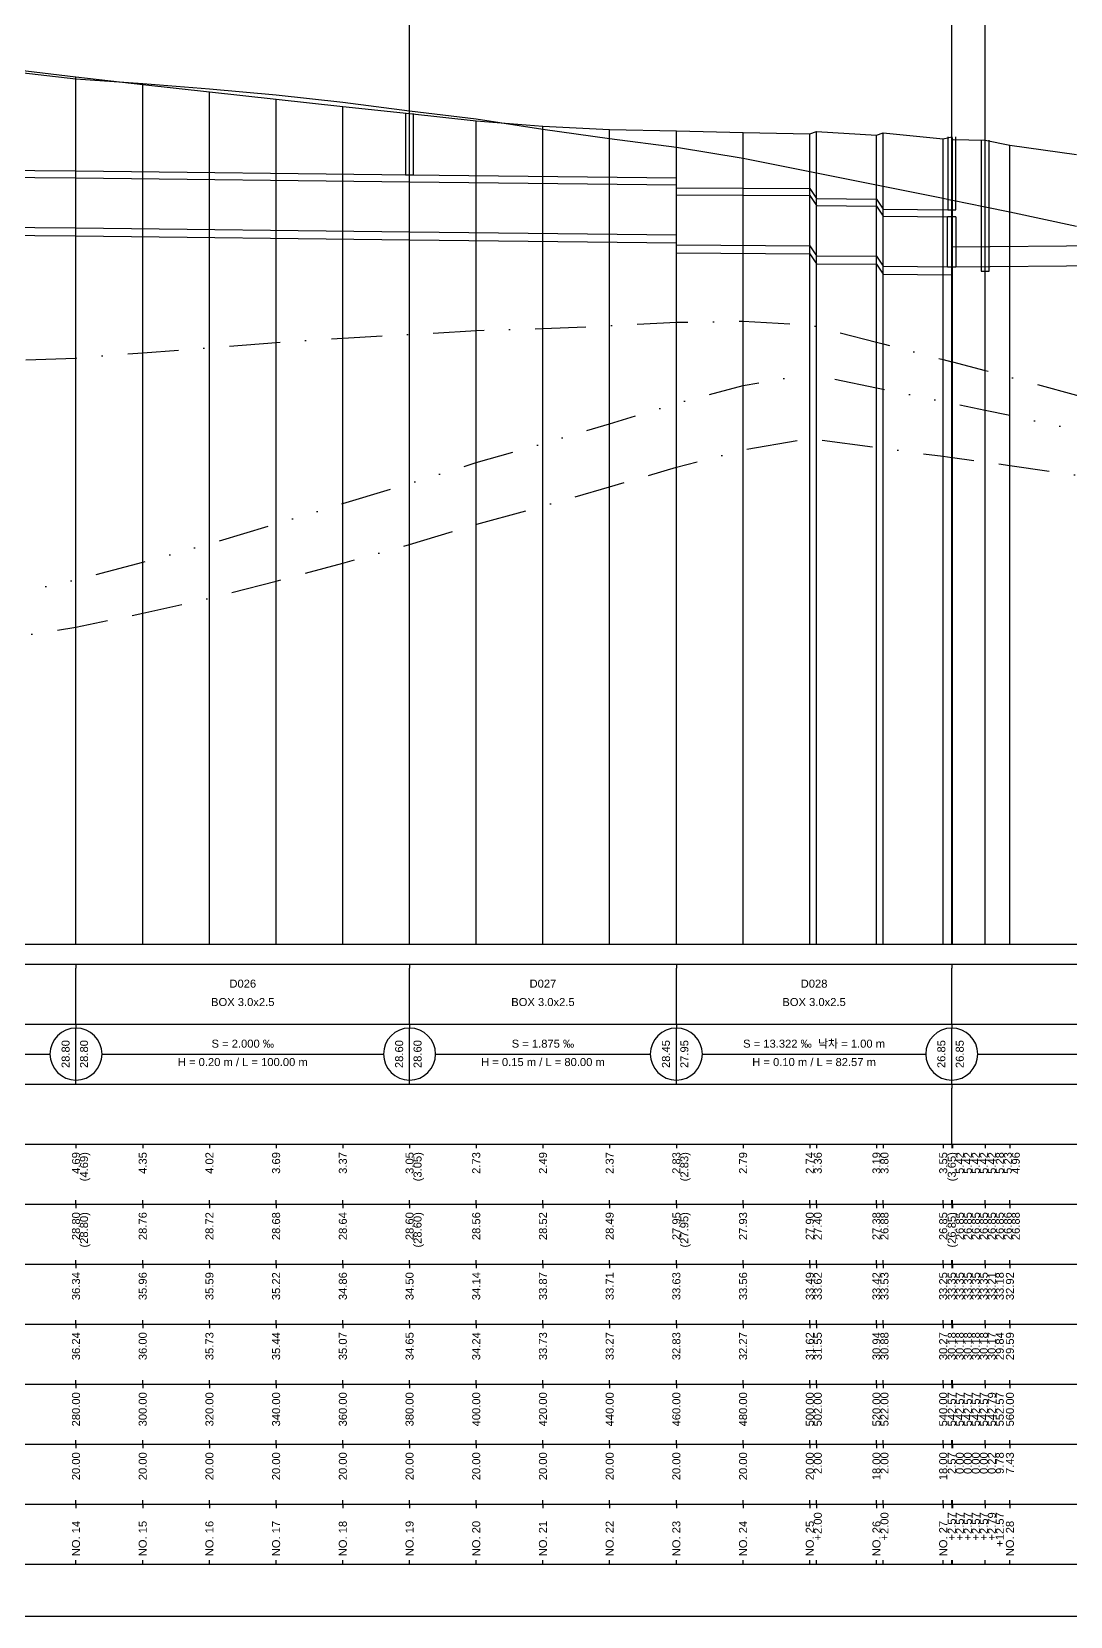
# Model space of a CAD drawing. Header units: millimetres. Extents: x -105495 to 3444, y -108190 to 2013.
# Drawn here: x 2870.3 to 3129.8, y -25760 to -25364 of the extents above; entities that cross this region are included whole.
import ezdxf
from ezdxf.enums import TextEntityAlignment as Align

# ---------------------------------------------------------------- set-up
doc = ezdxf.new("R2010")
doc.units = ezdxf.units.MM
for name, pattern in [('BORDER', [44.45, 12.7, -6.35, 12.7, -6.35, 0, -6.35]), ('DASHDOT', [25.4, 12.7, -6.35, 0, -6.35]), ('DIVIDE', [31.75, 12.7, -6.35, 0, -6.35, 0, -6.35])]:
    doc.linetypes.add(name, pattern=pattern)
for name, color, linetype in [('KZ_종단_계획선', 1, 'Continuous'), ('KZ_종단_관로', 4, 'Continuous'), ('KZ_종단_깃발', 7, 'Continuous'), ('KZ_종단_도각', 7, 'Continuous'), ('KZ_종단_맨홀', 4, 'Continuous'), ('KZ_종단_수직선', 7, 'Continuous'), ('KZ_종단_암거', 1, 'Continuous'), ('KZ_종단_암선1', 56, 'DASHDOT'), ('KZ_종단_암선2', 4, 'DIVIDE'), ('KZ_종단_암선3', 6, 'BORDER'), ('KZ_종단_지반선', 3, 'Continuous'), ('KZ_종단_테이블문자', 7, 'Continuous'), ('KZ_종단_테이블선', 7, 'Continuous')]:
    doc.layers.add(name, color=color, linetype=linetype)
doc.styles.get("Standard").update_dxf_attribs({"font": 'arial.ttf'})

msp = doc.modelspace()

# ---------------------------------------------------------------- linework, layer by layer
at = {"layer": 'KZ_종단_계획선'}
msp.add_lwpolyline([(2864.67, -25373.3), (2881.33, -25375.28), (2898, -25377.21), (2914.67, -25379.07), (2931.33, -25380.88), (2948, -25382.69), (2964.67, -25384.5), (2981.33, -25386.29), (2998, -25387.66), (3014.67, -25388.45), (3031.33, -25388.83), (3048, -25389.19), (3064.67, -25389.55), (3066.33, -25388.92), (3081.33, -25389.91), (3083, -25389.33), (3098, -25390.75), (3100.14, -25390.26), (3100.14, -25390.26), (3100.14, -25390.26), (3100.14, -25390.26), (3100.14, -25390.26), (3100.33, -25390.94), (3108.47, -25391.1), (3114.67, -25392.4), (3131.33, -25394.69)], dxfattribs=at)
at = {"layer": 'KZ_종단_관로'}
for p, q in [((3100.14, -25417.75), (3222.41, -25416.65)), ((3100.14, -25422.75), (3222.41, -25421.65))]:
    msp.add_line(p, q, dxfattribs=at)
for points in [[(2799.4, -25398.1), (2881.33, -25398.75)], [(2799.4, -25399.85), (2881.33, -25400.5)], [(2881.33, -25398.75), (2964.67, -25399.75)], [(2881.33, -25400.5), (2964.67, -25401.5)], [(2964.67, -25399.75), (3031.33, -25400.5)], [(2964.67, -25401.5), (3031.33, -25402.25)], [(3031.33, -25403), (3064.67, -25403.24), (3064.67, -25403.24), (3066.33, -25405.74), (3066.33, -25405.74), (3081.33, -25405.85), (3081.33, -25405.85), (3083, -25408.35), (3083, -25408.35), (3100.14, -25408.5)], [(3031.33, -25404.75), (3064.67, -25404.99), (3064.67, -25404.99), (3066.33, -25407.49), (3066.33, -25407.49), (3081.33, -25407.6), (3081.33, -25407.6), (3083, -25410.1), (3083, -25410.1), (3100.14, -25410.25)], [(2799.4, -25412.35), (2881.33, -25413)], [(2881.33, -25413), (2964.67, -25414)], [(2964.67, -25414), (3031.33, -25414.75)], [(2799.4, -25414.35), (2881.33, -25415)], [(2881.33, -25415), (2964.67, -25416)], [(2964.67, -25416), (3031.33, -25416.75)], [(3031.33, -25417.25), (3064.67, -25417.49), (3064.67, -25417.49), (3066.33, -25419.99), (3066.33, -25419.99), (3081.33, -25420.1), (3081.33, -25420.1), (3083, -25422.6), (3083, -25422.6), (3100.14, -25422.75)], [(3031.33, -25419.25), (3064.67, -25419.49), (3064.67, -25419.49), (3066.33, -25421.99), (3066.33, -25421.99), (3081.33, -25422.1), (3081.33, -25422.1), (3083, -25424.6), (3083, -25424.6), (3100.14, -25424.75)]]:
    msp.add_lwpolyline(points, dxfattribs=at)
at = {"layer": 'KZ_종단_깃발'}
for p, q in [((2964.67, -25592), (2964.67, -25324.03)), ((3100.14, -25592), (3100.14, -25324.03)), ((3108.47, -25592), (3108.47, -25324.03))]:
    msp.add_line(p, q, dxfattribs=at)
at = {"layer": 'KZ_종단_도각'}
msp.add_lwpolyline([(2603, -25760), (3444, -25760), (3444, -25166), (2603, -25166)], close=True, dxfattribs=at)
at = {"layer": 'KZ_종단_맨홀'}
for points in [[(2963.67, -25384.5), (2963.67, -25399.75), (2965.67, -25399.75), (2965.67, -25384.5)], [(3099.14, -25390.26), (3099.14, -25408.5), (3101.14, -25408.5), (3101.14, -25390.26)], [(3107.47, -25391.1), (3107.47, -25423.84), (3109.47, -25423.84), (3109.47, -25391.1)]]:
    msp.add_lwpolyline(points, dxfattribs=at)
at = {"layer": 'KZ_종단_수직선'}
for p, q in [((2881.33, -25592), (2881.33, -25375.28)), ((2898, -25592), (2898, -25377.21)), ((2914.67, -25592), (2914.67, -25379.07)), ((2931.33, -25592), (2931.33, -25380.88)), ((2948, -25592), (2948, -25382.69)), ((2964.67, -25592), (2964.67, -25384.5)), ((2981.33, -25592), (2981.33, -25386.29)), ((2998, -25592), (2998, -25387.66)), ((3014.67, -25592), (3014.67, -25388.45)), ((3031.33, -25592), (3031.33, -25388.83)), ((3048, -25592), (3048, -25389.19)), ((3064.67, -25592), (3064.67, -25389.55)), ((3066.33, -25592), (3066.33, -25388.92)), ((3081.33, -25592), (3081.33, -25389.91)), ((3083, -25592), (3083, -25389.33)), ((3100.14, -25592), (3100.14, -25390.26)), ((3100.14, -25592), (3100.14, -25390.26)), ((3100.14, -25592), (3100.14, -25390.26)), ((3100.14, -25592), (3100.14, -25390.26)), ((3100.14, -25592), (3100.14, -25390.26)), ((3098, -25592), (3098, -25390.75)), ((3100.32, -25592), (3100.32, -25390.94)), ((3108.47, -25592), (3108.47, -25391.1)), ((3114.67, -25592), (3114.67, -25392.4))]:
    msp.add_line(p, q, dxfattribs=at)
at = {"layer": 'KZ_종단_암거'}
for p, q in [((3101.18, -25410.25), (3099.1, -25410.25)), ((3099.1, -25422.75), (3099.1, -25410.25)), ((3101.18, -25410.25), (3101.18, -25422.75)), ((3099.1, -25422.75), (3101.18, -25422.75))]:
    msp.add_line(p, q, dxfattribs=at)
at = {"layer": 'KZ_종단_암선1', "flags": 128}
msp.add_lwpolyline([(2648, -25456.59), (2663.17, -25470.75), (2663.17, -25470.75), (2663.17, -25470.75), (2664.67, -25472.13), (2665.92, -25471.99), (2665.92, -25471.99), (2665.92, -25471.99), (2665.92, -25471.99), (2665.92, -25471.99), (2681.33, -25470.17), (2698, -25466.11), (2714.67, -25462.01), (2731.33, -25457.67), (2734.41, -25457.08), (2748, -25454.48), (2755.19, -25453.19), (2764.67, -25452.57), (2781.33, -25449.31), (2798, -25447.47), (2798.97, -25447.43), (2799.4, -25447.42), (2799.4, -25447.42), (2799.4, -25447.42), (2799.4, -25447.42), (2799.4, -25447.42), (2799.4, -25447.42), (2814.67, -25447.21), (2831.33, -25447.51), (2848, -25446.4), (2864.67, -25446.14), (2881.33, -25445.56), (2898, -25444.27), (2914.67, -25442.99), (2931.33, -25441.65), (2948, -25440.57), (2964.67, -25439.68), (2981.33, -25438.67), (2998, -25438.2), (3014.67, -25437.47), (3031.33, -25436.61), (3048, -25436.38), (3064.67, -25437.27), (3066.33, -25437.7), (3081.33, -25441.59), (3083, -25442.02), (3098, -25445.92), (3100.14, -25446.49), (3100.14, -25446.49), (3100.14, -25446.49), (3100.14, -25446.49), (3100.14, -25446.49), (3100.32, -25446.54), (3108.47, -25448.68), (3114.67, -25450.3), (3131.33, -25454.86), (3148, -25458.64), (3164.67, -25461.97), (3181.33, -25464.4), (3198, -25465.77), (3214.67, -25465.92), (3223.41, -25465.93), (3223.55, -25465.93), (3231.33, -25465.96), (3248, -25466.07), (3264.67, -25466.13), (3271.69, -25466.42), (3281.33, -25466.82), (3298, -25468.26), (3314.67, -25465.62), (3331.33, -25466.67), (3348, -25466.59), (3364.67, -25463.71), (3369.28, -25463.08), (3381.33, -25461.46), (3398, -25461.58)], dxfattribs=at)
at = {"layer": 'KZ_종단_암선2', "flags": 128}
msp.add_lwpolyline([(2648, -25556.59), (2663.17, -25569.42), (2663.17, -25569.42), (2663.17, -25569.42), (2664.67, -25570.67), (2665.92, -25570.28), (2665.92, -25570.28), (2665.92, -25570.28), (2665.92, -25570.28), (2665.92, -25570.28), (2681.33, -25565.42), (2698, -25557.9), (2714.67, -25550.34), (2731.33, -25542.44), (2734.41, -25541.2), (2748, -25535.75), (2755.19, -25532.95), (2764.67, -25530.36), (2781.33, -25523.7), (2798, -25518.54), (2798.97, -25518.3), (2799.4, -25518.21), (2799.4, -25518.21), (2799.4, -25518.21), (2799.4, -25518.21), (2799.4, -25518.21), (2799.4, -25518.21), (2814.67, -25515.03), (2831.33, -25512.19), (2848, -25507.99), (2864.67, -25504.63), (2881.33, -25500.96), (2898, -25496.57), (2914.67, -25491.97), (2931.33, -25486.96), (2948, -25481.95), (2964.67, -25476.93), (2981.33, -25471.68), (2998, -25466.96), (3014.67, -25461.99), (3031.33, -25456.88), (3048, -25452.4), (3064.67, -25449.58), (3066.33, -25449.92), (3081.33, -25452.99), (3083, -25453.33), (3098, -25456.41), (3100.14, -25456.86), (3100.14, -25456.86), (3100.14, -25456.86), (3100.14, -25456.86), (3100.14, -25456.86), (3100.32, -25456.9), (3108.47, -25458.59), (3114.67, -25459.88), (3131.33, -25463.53), (3148, -25466.4), (3164.67, -25468.82), (3181.33, -25470.34), (3198, -25470.81), (3214.67, -25470.04), (3223.41, -25469.57), (3223.55, -25469.57), (3231.33, -25469.17), (3248, -25468.38), (3264.67, -25467.53), (3271.69, -25467.43), (3281.33, -25467.31)], dxfattribs=at)
at = {"layer": 'KZ_종단_암선3', "flags": 128}
msp.add_lwpolyline([(2663.17, -25569.86), (2663.17, -25569.86), (2663.17, -25569.86), (2664.67, -25571.13), (2665.92, -25570.81), (2665.92, -25570.81), (2665.92, -25570.81), (2665.92, -25570.81), (2665.92, -25570.81), (2681.33, -25566.82), (2698, -25560.12), (2714.67, -25553.39), (2731.33, -25546.25), (2734.41, -25545.16), (2748, -25540.35), (2755.19, -25537.89), (2764.67, -25535.77), (2781.33, -25529.94), (2798, -25525.66), (2798.97, -25525.47), (2799.4, -25525.4), (2799.4, -25525.4), (2799.4, -25525.4), (2799.4, -25525.4), (2799.4, -25525.4), (2799.4, -25525.4), (2814.67, -25523.05), (2831.33, -25521.14), (2848, -25517.9), (2864.67, -25515.5), (2881.33, -25512.78), (2898, -25509.35), (2914.67, -25505.61), (2931.33, -25501.32), (2948, -25496.85), (2964.67, -25492.17), (2981.33, -25487.12), (2998, -25482.57), (3014.67, -25477.77), (3031.33, -25472.84), (3048, -25468.54), (3064.67, -25465.67), (3066.33, -25465.9), (3081.33, -25467.89), (3083, -25468.12), (3098, -25470.13), (3100.14, -25470.43), (3100.14, -25470.43), (3100.14, -25470.43), (3100.14, -25470.43), (3100.14, -25470.43), (3100.32, -25470.45), (3108.47, -25471.56), (3114.67, -25472.41), (3131.33, -25474.87), (3148, -25476.55), (3164.67, -25477.78), (3181.33, -25478.11), (3198, -25477.39), (3214.67, -25475.43), (3223.41, -25474.34), (3223.55, -25474.32), (3231.33, -25473.37), (3248, -25471.39), (3264.67, -25469.35), (3271.69, -25468.75), (3281.33, -25467.94)], dxfattribs=at)
at = {"layer": 'KZ_종단_지반선', "flags": 128}
msp.add_lwpolyline([(2864.67, -25373.88), (2881.33, -25375.79), (2898, -25376.99), (2914.67, -25378.33), (2931.33, -25379.8), (2948, -25381.66), (2964.67, -25383.77), (2981.33, -25385.8), (2998, -25388.36), (3014.67, -25390.67), (3031.33, -25392.84), (3048, -25395.64), (3064.67, -25398.92), (3066.33, -25399.26), (3081.33, -25402.28), (3083, -25402.61), (3098, -25405.65), (3100.14, -25406.09), (3100.14, -25406.09), (3100.14, -25406.09), (3100.14, -25406.09), (3100.14, -25406.09), (3100.32, -25406.13), (3108.47, -25407.79), (3114.67, -25409.06), (3131.33, -25412.65)], dxfattribs=at)
at = {"layer": 'KZ_종단_테이블문자'}
for p, q in [((2881.33, -25597), (2881.33, -25598)), ((2881.33, -25597), (2881.33, -25598)), ((2881.33, -25611), (2881.33, -25598)), ((2881.33, -25611), (2881.33, -25598)), ((2964.67, -25597), (2964.67, -25598)), ((2964.67, -25597), (2964.67, -25598)), ((2964.67, -25611), (2964.67, -25598)), ((2964.67, -25611), (2964.67, -25598)), ((3031.33, -25597), (3031.33, -25598)), ((3031.33, -25597), (3031.33, -25598)), ((3031.33, -25611), (3031.33, -25598)), ((3031.33, -25611), (3031.33, -25598)), ((3100.14, -25597), (3100.14, -25598)), ((3100.14, -25597), (3100.14, -25598)), ((3100.14, -25611), (3100.14, -25598)), ((3100.14, -25611), (3100.14, -25598)), ((2881.33, -25612), (2881.33, -25611)), ((2881.33, -25612), (2881.33, -25611)), ((2881.33, -25612), (2881.33, -25613)), ((2881.33, -25612), (2881.33, -25613)), ((2964.67, -25612), (2964.67, -25611)), ((2964.67, -25612), (2964.67, -25611)), ((2964.67, -25612), (2964.67, -25613)), ((2964.67, -25612), (2964.67, -25613)), ((3031.33, -25612), (3031.33, -25611)), ((3031.33, -25612), (3031.33, -25611)), ((3031.33, -25612), (3031.33, -25613)), ((3031.33, -25612), (3031.33, -25613)), ((3100.14, -25612), (3100.14, -25611)), ((3100.14, -25612), (3100.14, -25611)), ((3100.14, -25612), (3100.14, -25613)), ((3100.14, -25612), (3100.14, -25613)), ((2881.33, -25626), (2881.33, -25613)), ((2881.33, -25626), (2881.33, -25613)), ((2964.67, -25626), (2964.67, -25613)), ((2964.67, -25626), (2964.67, -25613)), ((3031.33, -25626), (3031.33, -25613)), ((3031.33, -25626), (3031.33, -25613)), ((3100.14, -25626), (3100.14, -25613)), ((3100.14, -25626), (3100.14, -25613)), ((2805.82, -25619.5), (2874.92, -25619.5)), ((2887.75, -25619.5), (2958.25, -25619.5)), ((2971.08, -25619.5), (3024.92, -25619.5)), ((3037.75, -25619.5), (3093.72, -25619.5)), ((3106.56, -25619.5), (3216.99, -25619.5)), ((2881.33, -25627), (2881.33, -25626)), ((2881.33, -25627), (2881.33, -25626)), ((2964.67, -25627), (2964.67, -25626)), ((2964.67, -25627), (2964.67, -25626)), ((3031.33, -25627), (3031.33, -25626)), ((3031.33, -25627), (3031.33, -25626)), ((3100.14, -25627), (3100.14, -25626)), ((3100.14, -25627), (3100.14, -25626)), ((3100.14, -25627), (3100.14, -25628)), ((3100.14, -25641), (3100.14, -25628)), ((3100.14, -25642), (3100.14, -25641))]:
    msp.add_line(p, q, dxfattribs=at)
for centre, start, end in [((2881.33, -25619.5), 90, 270), ((2881.33, -25619.5), 270, 90), ((2964.67, -25619.5), 90, 270), ((2964.67, -25619.5), 270, 90), ((3031.33, -25619.5), 90, 270), ((3031.33, -25619.5), 270, 90), ((3100.14, -25619.5), 90, 270), ((3100.14, -25619.5), 270, 90)]:
    msp.add_arc(centre, 6.5, start, end, dxfattribs=at)
at = {"layer": 'KZ_종단_테이블선'}
for p, q in [((2628, -25592), (3403, -25592)), ((2628, -25597), (3403, -25597)), ((2628, -25612), (3403, -25612)), ((2628, -25627), (3403, -25627)), ((2628, -25642), (3403, -25642)), ((2881.33, -25642), (2881.33, -25643)), ((2898, -25642), (2898, -25643)), ((2914.67, -25642), (2914.67, -25643)), ((2931.33, -25642), (2931.33, -25643)), ((2948, -25642), (2948, -25643)), ((2964.67, -25642), (2964.67, -25643)), ((2981.33, -25642), (2981.33, -25643)), ((2998, -25642), (2998, -25643)), ((3014.67, -25642), (3014.67, -25643)), ((3031.33, -25642), (3031.33, -25643)), ((3048, -25642), (3048, -25643)), ((3064.67, -25642), (3064.67, -25643)), ((3066.33, -25642), (3066.33, -25643)), ((3081.33, -25642), (3081.33, -25643)), ((3083, -25642), (3083, -25643)), ((3098, -25642), (3098, -25643)), ((3100.14, -25642), (3100.14, -25643)), ((3100.14, -25642), (3100.14, -25643)), ((3100.14, -25642), (3100.14, -25643)), ((3100.14, -25642), (3100.14, -25643)), ((3100.14, -25642), (3100.14, -25643)), ((3100.33, -25642), (3100.33, -25643)), ((3108.47, -25642), (3108.47, -25643)), ((3114.67, -25642), (3114.67, -25643)), ((2628, -25657), (3403, -25657)), ((2881.33, -25657), (2881.33, -25656)), ((2881.33, -25657), (2881.33, -25658)), ((2898, -25657), (2898, -25656)), ((2898, -25657), (2898, -25658)), ((2914.67, -25657), (2914.67, -25656)), ((2914.67, -25657), (2914.67, -25658)), ((2931.33, -25657), (2931.33, -25656)), ((2931.33, -25657), (2931.33, -25658)), ((2948, -25657), (2948, -25656)), ((2948, -25657), (2948, -25658)), ((2964.67, -25657), (2964.67, -25656)), ((2964.67, -25657), (2964.67, -25658)), ((2981.33, -25657), (2981.33, -25656)), ((2981.33, -25657), (2981.33, -25658)), ((2998, -25657), (2998, -25656)), ((2998, -25657), (2998, -25658)), ((3014.67, -25657), (3014.67, -25656)), ((3014.67, -25657), (3014.67, -25658)), ((3031.33, -25657), (3031.33, -25656)), ((3031.33, -25657), (3031.33, -25658)), ((3048, -25657), (3048, -25656)), ((3048, -25657), (3048, -25658)), ((3064.67, -25657), (3064.67, -25656)), ((3064.67, -25657), (3064.67, -25658)), ((3066.33, -25657), (3066.33, -25656)), ((3066.33, -25657), (3066.33, -25658)), ((3081.33, -25657), (3081.33, -25656)), ((3081.33, -25657), (3081.33, -25658)), ((3083, -25657), (3083, -25656)), ((3083, -25657), (3083, -25658)), ((3098, -25657), (3098, -25656)), ((3098, -25657), (3098, -25658)), ((3100.14, -25657), (3100.14, -25656)), ((3100.14, -25657), (3100.14, -25656)), ((3100.14, -25657), (3100.14, -25656)), ((3100.14, -25657), (3100.14, -25656)), ((3100.14, -25657), (3100.14, -25656)), ((3100.14, -25657), (3100.14, -25658)), ((3100.14, -25657), (3100.14, -25658)), ((3100.14, -25657), (3100.14, -25658)), ((3100.14, -25657), (3100.14, -25658)), ((3100.14, -25657), (3100.14, -25658)), ((3100.33, -25657), (3100.33, -25656)), ((3100.33, -25657), (3100.33, -25658)), ((3108.47, -25657), (3108.47, -25656)), ((3108.47, -25657), (3108.47, -25658)), ((3114.67, -25657), (3114.67, -25656)), ((3114.67, -25657), (3114.67, -25658)), ((2881.33, -25672), (2881.33, -25671)), ((2898, -25672), (2898, -25671)), ((2914.67, -25672), (2914.67, -25671)), ((2931.33, -25672), (2931.33, -25671)), ((2948, -25672), (2948, -25671)), ((2964.67, -25672), (2964.67, -25671)), ((2981.33, -25672), (2981.33, -25671)), ((2998, -25672), (2998, -25671)), ((3014.67, -25672), (3014.67, -25671)), ((3031.33, -25672), (3031.33, -25671)), ((3048, -25672), (3048, -25671)), ((3064.67, -25672), (3064.67, -25671)), ((3066.33, -25672), (3066.33, -25671)), ((3081.33, -25672), (3081.33, -25671)), ((3083, -25672), (3083, -25671)), ((3098, -25672), (3098, -25671)), ((3100.14, -25672), (3100.14, -25671)), ((3100.14, -25672), (3100.14, -25671)), ((3100.14, -25672), (3100.14, -25671)), ((3100.14, -25672), (3100.14, -25671)), ((3100.14, -25672), (3100.14, -25671)), ((3100.33, -25672), (3100.33, -25671)), ((3108.47, -25672), (3108.47, -25671)), ((3114.67, -25672), (3114.67, -25671)), ((2628, -25672), (3403, -25672)), ((2881.33, -25672), (2881.33, -25673)), ((2898, -25672), (2898, -25673)), ((2914.67, -25672), (2914.67, -25673)), ((2931.33, -25672), (2931.33, -25673)), ((2948, -25672), (2948, -25673)), ((2964.67, -25672), (2964.67, -25673)), ((2981.33, -25672), (2981.33, -25673)), ((2998, -25672), (2998, -25673)), ((3014.67, -25672), (3014.67, -25673)), ((3031.33, -25672), (3031.33, -25673)), ((3048, -25672), (3048, -25673)), ((3064.67, -25672), (3064.67, -25673)), ((3066.33, -25672), (3066.33, -25673)), ((3081.33, -25672), (3081.33, -25673)), ((3083, -25672), (3083, -25673)), ((3098, -25672), (3098, -25673)), ((3100.14, -25672), (3100.14, -25673)), ((3100.14, -25672), (3100.14, -25673)), ((3100.14, -25672), (3100.14, -25673)), ((3100.14, -25672), (3100.14, -25673)), ((3100.14, -25672), (3100.14, -25673)), ((3100.32, -25672), (3100.32, -25673)), ((3108.47, -25672), (3108.47, -25673)), ((3114.67, -25672), (3114.67, -25673)), ((2628, -25687), (3403, -25687)), ((2881.33, -25687), (2881.33, -25686)), ((2881.33, -25687), (2881.33, -25688)), ((2898, -25687), (2898, -25686)), ((2898, -25687), (2898, -25688)), ((2914.67, -25687), (2914.67, -25686)), ((2914.67, -25687), (2914.67, -25688)), ((2931.33, -25687), (2931.33, -25686)), ((2931.33, -25687), (2931.33, -25688)), ((2948, -25687), (2948, -25686)), ((2948, -25687), (2948, -25688)), ((2964.67, -25687), (2964.67, -25686)), ((2964.67, -25687), (2964.67, -25688)), ((2981.33, -25687), (2981.33, -25686)), ((2981.33, -25687), (2981.33, -25688)), ((2998, -25687), (2998, -25686)), ((2998, -25687), (2998, -25688)), ((3014.67, -25687), (3014.67, -25686)), ((3014.67, -25687), (3014.67, -25688)), ((3031.33, -25687), (3031.33, -25686)), ((3031.33, -25687), (3031.33, -25688)), ((3048, -25687), (3048, -25686)), ((3048, -25687), (3048, -25688)), ((3064.67, -25687), (3064.67, -25686)), ((3064.67, -25687), (3064.67, -25688)), ((3066.33, -25687), (3066.33, -25686)), ((3066.33, -25687), (3066.33, -25688)), ((3081.33, -25687), (3081.33, -25686)), ((3081.33, -25687), (3081.33, -25688)), ((3083, -25687), (3083, -25686)), ((3083, -25687), (3083, -25688)), ((3098, -25687), (3098, -25686)), ((3098, -25687), (3098, -25688)), ((3100.14, -25687), (3100.14, -25686)), ((3100.14, -25687), (3100.14, -25686)), ((3100.14, -25687), (3100.14, -25686)), ((3100.14, -25687), (3100.14, -25686)), ((3100.14, -25687), (3100.14, -25686)), ((3100.14, -25687), (3100.14, -25688)), ((3100.14, -25687), (3100.14, -25688)), ((3100.14, -25687), (3100.14, -25688)), ((3100.14, -25687), (3100.14, -25688)), ((3100.14, -25687), (3100.14, -25688)), ((3100.32, -25687), (3100.32, -25686)), ((3100.32, -25687), (3100.32, -25688)), ((3108.47, -25687), (3108.47, -25686)), ((3108.47, -25687), (3108.47, -25688)), ((3114.67, -25687), (3114.67, -25686)), ((3114.67, -25687), (3114.67, -25688)), ((2628, -25702), (3403, -25702)), ((2881.33, -25702), (2881.33, -25701)), ((2881.33, -25702), (2881.33, -25703)), ((2898, -25702), (2898, -25701)), ((2898, -25702), (2898, -25703)), ((2914.67, -25702), (2914.67, -25701)), ((2914.67, -25702), (2914.67, -25703)), ((2931.33, -25702), (2931.33, -25701)), ((2931.33, -25702), (2931.33, -25703)), ((2948, -25702), (2948, -25701)), ((2948, -25702), (2948, -25703)), ((2964.67, -25702), (2964.67, -25701)), ((2964.67, -25702), (2964.67, -25703)), ((2981.33, -25702), (2981.33, -25701)), ((2981.33, -25702), (2981.33, -25703)), ((2998, -25702), (2998, -25701)), ((2998, -25702), (2998, -25703)), ((3014.67, -25702), (3014.67, -25701)), ((3014.67, -25702), (3014.67, -25703)), ((3031.33, -25702), (3031.33, -25701)), ((3031.33, -25702), (3031.33, -25703)), ((3048, -25702), (3048, -25701)), ((3048, -25702), (3048, -25703)), ((3064.67, -25702), (3064.67, -25701)), ((3064.67, -25702), (3064.67, -25703)), ((3066.33, -25702), (3066.33, -25701)), ((3066.33, -25702), (3066.33, -25703)), ((3081.33, -25702), (3081.33, -25701)), ((3081.33, -25702), (3081.33, -25703)), ((3083, -25702), (3083, -25701)), ((3083, -25702), (3083, -25703)), ((3098, -25702), (3098, -25701)), ((3098, -25702), (3098, -25703)), ((3100.14, -25702), (3100.14, -25701)), ((3100.14, -25702), (3100.14, -25701)), ((3100.14, -25702), (3100.14, -25701)), ((3100.14, -25702), (3100.14, -25701)), ((3100.14, -25702), (3100.14, -25701)), ((3100.14, -25702), (3100.14, -25703)), ((3100.14, -25702), (3100.14, -25703)), ((3100.14, -25702), (3100.14, -25703)), ((3100.14, -25702), (3100.14, -25703)), ((3100.14, -25702), (3100.14, -25703)), ((3100.32, -25702), (3100.32, -25701)), ((3100.32, -25702), (3100.32, -25703)), ((3108.47, -25702), (3108.47, -25701)), ((3108.47, -25702), (3108.47, -25703)), ((3114.67, -25702), (3114.67, -25701)), ((3114.67, -25702), (3114.67, -25703)), ((2628, -25717), (3403, -25717)), ((2881.33, -25717), (2881.33, -25716)), ((2881.33, -25717), (2881.33, -25718)), ((2898, -25717), (2898, -25716)), ((2898, -25717), (2898, -25718)), ((2914.67, -25717), (2914.67, -25716)), ((2914.67, -25717), (2914.67, -25718)), ((2931.33, -25717), (2931.33, -25716)), ((2931.33, -25717), (2931.33, -25718)), ((2948, -25717), (2948, -25716)), ((2948, -25717), (2948, -25718)), ((2964.67, -25717), (2964.67, -25716)), ((2964.67, -25717), (2964.67, -25718)), ((2981.33, -25717), (2981.33, -25716)), ((2981.33, -25717), (2981.33, -25718)), ((2998, -25717), (2998, -25716)), ((2998, -25717), (2998, -25718)), ((3014.67, -25717), (3014.67, -25716)), ((3014.67, -25717), (3014.67, -25718)), ((3031.33, -25717), (3031.33, -25716)), ((3031.33, -25717), (3031.33, -25718)), ((3048, -25717), (3048, -25716)), ((3048, -25717), (3048, -25718)), ((3064.67, -25717), (3064.67, -25716)), ((3064.67, -25717), (3064.67, -25718)), ((3066.33, -25717), (3066.33, -25716)), ((3066.33, -25717), (3066.33, -25718)), ((3081.33, -25717), (3081.33, -25716)), ((3081.33, -25717), (3081.33, -25718)), ((3083, -25717), (3083, -25716)), ((3083, -25717), (3083, -25718)), ((3098, -25717), (3098, -25716)), ((3098, -25717), (3098, -25718)), ((3100.14, -25717), (3100.14, -25716)), ((3100.14, -25717), (3100.14, -25716)), ((3100.14, -25717), (3100.14, -25716)), ((3100.14, -25717), (3100.14, -25716)), ((3100.14, -25717), (3100.14, -25716)), ((3100.14, -25717), (3100.14, -25718)), ((3100.14, -25717), (3100.14, -25718)), ((3100.14, -25717), (3100.14, -25718)), ((3100.14, -25717), (3100.14, -25718)), ((3100.14, -25717), (3100.14, -25718)), ((3100.32, -25717), (3100.32, -25716)), ((3100.32, -25717), (3100.32, -25718)), ((3108.47, -25717), (3108.47, -25716)), ((3108.47, -25717), (3108.47, -25718)), ((3114.67, -25717), (3114.67, -25716)), ((3114.67, -25717), (3114.67, -25718)), ((2628, -25732), (3403, -25732)), ((2881.33, -25732), (2881.33, -25731)), ((2881.33, -25732), (2881.33, -25733)), ((2898, -25732), (2898, -25731)), ((2898, -25732), (2898, -25733)), ((2914.67, -25732), (2914.67, -25731)), ((2914.67, -25732), (2914.67, -25733)), ((2931.33, -25732), (2931.33, -25731)), ((2931.33, -25732), (2931.33, -25733)), ((2948, -25732), (2948, -25731)), ((2948, -25732), (2948, -25733)), ((2964.67, -25732), (2964.67, -25731)), ((2964.67, -25732), (2964.67, -25733)), ((2981.33, -25732), (2981.33, -25731)), ((2981.33, -25732), (2981.33, -25733)), ((2998, -25732), (2998, -25731)), ((2998, -25732), (2998, -25733)), ((3014.67, -25732), (3014.67, -25731)), ((3014.67, -25732), (3014.67, -25733)), ((3031.33, -25732), (3031.33, -25731)), ((3031.33, -25732), (3031.33, -25733)), ((3048, -25732), (3048, -25731)), ((3048, -25732), (3048, -25733)), ((3064.67, -25732), (3064.67, -25731)), ((3064.67, -25732), (3064.67, -25733)), ((3066.33, -25732), (3066.33, -25731)), ((3066.33, -25732), (3066.33, -25733)), ((3081.33, -25732), (3081.33, -25731)), ((3081.33, -25732), (3081.33, -25733)), ((3083, -25732), (3083, -25731)), ((3083, -25732), (3083, -25733)), ((3098, -25732), (3098, -25731)), ((3098, -25732), (3098, -25733)), ((3100.14, -25732), (3100.14, -25731)), ((3100.14, -25732), (3100.14, -25731)), ((3100.14, -25732), (3100.14, -25731)), ((3100.14, -25732), (3100.14, -25731)), ((3100.14, -25732), (3100.14, -25731)), ((3100.14, -25732), (3100.14, -25733)), ((3100.14, -25732), (3100.14, -25733)), ((3100.14, -25732), (3100.14, -25733)), ((3100.14, -25732), (3100.14, -25733)), ((3100.14, -25732), (3100.14, -25733)), ((3100.32, -25732), (3100.32, -25731)), ((3100.32, -25732), (3100.32, -25733)), ((3108.47, -25732), (3108.47, -25731)), ((3108.47, -25732), (3108.47, -25733)), ((3114.67, -25732), (3114.67, -25731)), ((3114.67, -25732), (3114.67, -25733)), ((2881.33, -25747), (2881.33, -25746)), ((2898, -25747), (2898, -25746)), ((2914.67, -25747), (2914.67, -25746)), ((2931.33, -25747), (2931.33, -25746)), ((2948, -25747), (2948, -25746)), ((2964.67, -25747), (2964.67, -25746)), ((2981.33, -25747), (2981.33, -25746)), ((2998, -25747), (2998, -25746)), ((3014.67, -25747), (3014.67, -25746)), ((3031.33, -25747), (3031.33, -25746)), ((3048, -25747), (3048, -25746)), ((3064.67, -25747), (3064.67, -25746)), ((3066.33, -25747), (3066.33, -25746)), ((3081.33, -25747), (3081.33, -25746)), ((3083, -25747), (3083, -25746)), ((3098, -25747), (3098, -25746)), ((3100.14, -25747), (3100.14, -25746)), ((3100.14, -25747), (3100.14, -25746)), ((3100.14, -25747), (3100.14, -25746)), ((3100.14, -25747), (3100.14, -25746)), ((3100.14, -25747), (3100.14, -25746)), ((3100.32, -25747), (3100.32, -25746)), ((3108.47, -25747), (3108.47, -25746)), ((3114.67, -25747), (3114.67, -25746)), ((2628, -25747), (3403, -25747))]:
    msp.add_line(p, q, dxfattribs=at)

# ---------------------------------------------------------------- texts
at = {"layer": 'KZ_종단_테이블문자'}
for s, p in [('D026', (2923, -25603.5)), ('D027', (2998, -25603.5)), ('D028', (3065.74, -25603.5)), ('S = 2.000 ‰', (2923, -25618.5)), ('S = 1.875 ‰', (2998, -25618.5)), ('S = 13.322 ‰  낙차 = 1.00 m', (3065.74, -25618.5))]:
    msp.add_text(s, height=2, dxfattribs=at).set_placement(p, align=Align.BOTTOM_CENTER)
for s, p in [('BOX 3.0x2.5', (2923, -25605.5)), ('BOX 3.0x2.5', (2998, -25605.5)), ('BOX 3.0x2.5', (3065.74, -25605.5)), ('H = 0.20 m / L = 100.00 m', (2923, -25620.5)), ('H = 0.15 m / L = 80.00 m', (2998, -25620.5)), ('H = 0.10 m / L = 82.57 m', (3065.74, -25620.5))]:
    msp.add_text(s, height=2, dxfattribs=at).set_placement(p, align=Align.TOP_CENTER)
for s, p in [('28.80', (2880.33, -25619.5)), ('28.60', (2963.67, -25619.5)), ('28.45', (3030.33, -25619.5)), ('26.85', (3099.14, -25619.5))]:
    msp.add_text(s, height=2, rotation=90, dxfattribs=at).set_placement(p, align=Align.BOTTOM_CENTER)
for s, p in [('28.80', (2882.33, -25619.5)), ('28.60', (2965.67, -25619.5)), ('27.95', (3032.33, -25619.5)), ('26.85', (3101.14, -25619.5))]:
    msp.add_text(s, height=2, rotation=90, dxfattribs=at).set_placement(p, align=Align.TOP_CENTER)
for s, p in [('4.69', (2881.33, -25644)), ('(4.69)', (2883.33, -25644)), ('4.35', (2898, -25644)), ('4.02', (2914.67, -25644)), ('3.69', (2931.33, -25644)), ('3.37', (2948, -25644)), ('3.05', (2964.67, -25644)), ('(3.05)', (2966.67, -25644)), ('2.73', (2981.33, -25644)), ('2.49', (2998, -25644)), ('2.37', (3014.67, -25644)), ('2.83', (3031.33, -25644)), ('(2.83)', (3033.33, -25644)), ('2.79', (3048, -25644)), ('2.74', (3064.67, -25644)), ('3.36', (3066.67, -25644)), ('3.19', (3081.33, -25644)), ('3.80', (3083.33, -25644)), ('3.55', (3098, -25644)), ('(3.65)', (3100.14, -25644)), ('5.42', (3102.14, -25644)), ('5.42', (3104.14, -25644)), ('5.42', (3106.14, -25644)), ('5.42', (3108.14, -25644)), ('5.42', (3110.14, -25644)), ('5.28', (3112.14, -25644)), ('5.23', (3114.14, -25644)), ('4.96', (3116.14, -25644)), ('28.80', (2881.33, -25659)), ('(28.80)', (2883.33, -25659)), ('28.76', (2898, -25659)), ('28.72', (2914.67, -25659)), ('28.68', (2931.33, -25659)), ('28.64', (2948, -25659)), ('28.60', (2964.67, -25659)), ('(28.60)', (2966.67, -25659)), ('28.56', (2981.33, -25659)), ('28.52', (2998, -25659)), ('28.49', (3014.67, -25659)), ('27.95', (3031.33, -25659)), ('(27.95)', (3033.33, -25659)), ('27.93', (3048, -25659)), ('27.90', (3064.67, -25659)), ('27.40', (3066.67, -25659)), ('27.38', (3081.33, -25659)), ('26.88', (3083.33, -25659)), ('26.85', (3098, -25659)), ('(26.85)', (3100.14, -25659)), ('26.85', (3102.14, -25659)), ('26.85', (3104.14, -25659)), ('26.85', (3106.14, -25659)), ('26.85', (3108.14, -25659)), ('26.85', (3110.14, -25659)), ('26.85', (3112.14, -25659)), ('26.86', (3114.14, -25659)), ('26.88', (3116.14, -25659)), ('36.34', (2881.33, -25674)), ('35.96', (2898, -25674)), ('35.59', (2914.67, -25674)), ('35.22', (2931.33, -25674)), ('34.86', (2948, -25674)), ('34.50', (2964.67, -25674)), ('34.14', (2981.33, -25674)), ('33.87', (2998, -25674)), ('33.71', (3014.67, -25674)), ('33.63', (3031.33, -25674)), ('33.56', (3048, -25674)), ('33.49', (3064.67, -25674)), ('33.62', (3066.67, -25674)), ('33.42', (3081.33, -25674)), ('33.53', (3083.33, -25674)), ('33.25', (3098, -25674)), ('33.35', (3100.14, -25674)), ('33.35', (3102.14, -25674)), ('33.35', (3104.14, -25674)), ('33.35', (3106.14, -25674)), ('33.35', (3108.14, -25674)), ('33.21', (3110.14, -25674)), ('33.18', (3112.14, -25674)), ('32.92', (3114.67, -25674)), ('36.24', (2881.33, -25689)), ('36.00', (2898, -25689)), ('35.73', (2914.67, -25689)), ('35.44', (2931.33, -25689)), ('35.07', (2948, -25689)), ('34.65', (2964.67, -25689)), ('34.24', (2981.33, -25689)), ('33.73', (2998, -25689)), ('33.27', (3014.67, -25689)), ('32.83', (3031.33, -25689)), ('32.27', (3048, -25689)), ('31.62', (3064.67, -25689)), ('31.55', (3066.67, -25689)), ('30.94', (3081.33, -25689)), ('30.88', (3083.33, -25689)), ('30.27', (3098, -25689)), ('30.18', (3100.14, -25689)), ('30.18', (3102.14, -25689)), ('30.18', (3104.14, -25689)), ('30.18', (3106.14, -25689)), ('30.18', (3108.14, -25689)), ('30.17', (3110.14, -25689)), ('29.84', (3112.14, -25689)), ('29.59', (3114.67, -25689)), ('280.00', (2881.33, -25704)), ('300.00', (2898, -25704)), ('320.00', (2914.67, -25704)), ('340.00', (2931.33, -25704)), ('360.00', (2948, -25704)), ('380.00', (2964.67, -25704)), ('400.00', (2981.33, -25704)), ('420.00', (2998, -25704)), ('440.00', (3014.67, -25704)), ('460.00', (3031.33, -25704)), ('480.00', (3048, -25704)), ('500.00', (3064.67, -25704)), ('502.00', (3066.67, -25704)), ('520.00', (3081.33, -25704)), ('522.00', (3083.33, -25704)), ('540.00', (3098, -25704)), ('542.57', (3100.14, -25704)), ('542.57', (3102.14, -25704)), ('542.57', (3104.14, -25704)), ('542.57', (3106.14, -25704)), ('542.57', (3108.14, -25704)), ('542.79', (3110.14, -25704)), ('552.57', (3112.14, -25704)), ('560.00', (3114.67, -25704)), ('20.00', (2881.33, -25719)), ('20.00', (2898, -25719)), ('20.00', (2914.67, -25719)), ('20.00', (2931.33, -25719)), ('20.00', (2948, -25719)), ('20.00', (2964.67, -25719)), ('20.00', (2981.33, -25719)), ('20.00', (2998, -25719)), ('20.00', (3014.67, -25719)), ('20.00', (3031.33, -25719)), ('20.00', (3048, -25719)), ('20.00', (3064.67, -25719)), ('2.00', (3066.67, -25719)), ('18.00', (3081.33, -25719)), ('2.00', (3083.33, -25719)), ('18.00', (3098, -25719)), ('2.57', (3100.14, -25719)), ('0.00', (3102.14, -25719)), ('0.00', (3104.14, -25719)), ('0.00', (3106.14, -25719)), ('0.00', (3108.14, -25719)), ('0.22', (3110.14, -25719)), ('9.78', (3112.14, -25719)), ('7.43', (3114.67, -25719)), ('+2.00', (3066.67, -25734)), ('+2.00', (3083.33, -25734)), ('+2.57', (3100.14, -25734)), ('+2.57', (3102.14, -25734)), ('+2.57', (3104.14, -25734)), ('+2.57', (3106.14, -25734)), ('+2.57', (3108.14, -25734)), ('+2.79', (3110.14, -25734)), ('+12.57', (3112.14, -25734))]:
    msp.add_text(s, height=2, rotation=90, dxfattribs=at).set_placement(p, align=Align.MIDDLE_RIGHT)
for s, p in [('NO. 14', (2881.33, -25745)), ('NO. 15', (2898, -25745)), ('NO. 16', (2914.67, -25745)), ('NO. 17', (2931.33, -25745)), ('NO. 18', (2948, -25745)), ('NO. 19', (2964.67, -25745)), ('NO. 20', (2981.33, -25745)), ('NO. 21', (2998, -25745)), ('NO. 22', (3014.67, -25745)), ('NO. 23', (3031.33, -25745)), ('NO. 24', (3048, -25745)), ('NO. 25', (3064.67, -25745)), ('NO. 26', (3081.33, -25745)), ('NO. 27', (3098, -25745)), ('NO. 28', (3114.67, -25745))]:
    msp.add_text(s, height=2, rotation=90, dxfattribs=at).set_placement(p, align=Align.MIDDLE_LEFT)

doc.saveas('drawing.dxf')
